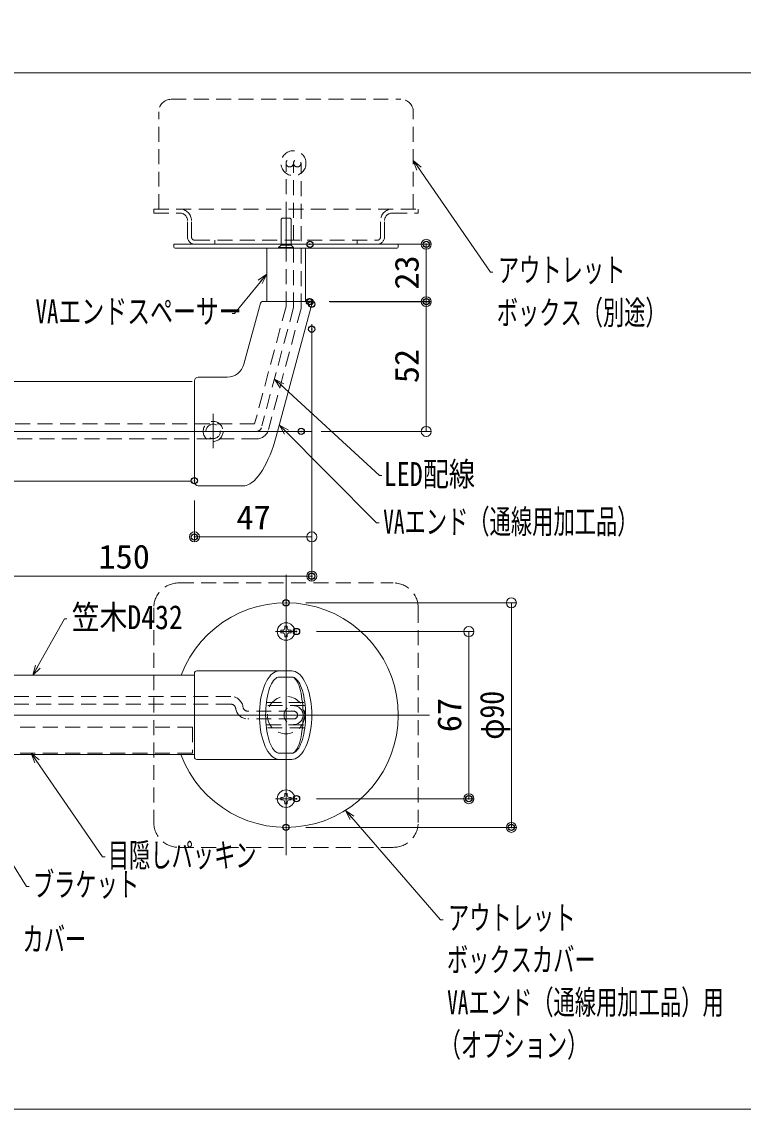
# Model space of a CAD drawing. Units: millimetres, scale not verified. Extents: x -1002 to 998, y -692 to 692.
# Drawn here: x 339.9 to 629.1, y -692.5 to -256.6 of the extents above; entities that cross this region are included whole.
import ezdxf
from ezdxf.enums import TextEntityAlignment as Align

# ---------------------------------------------------------------- set-up
doc = ezdxf.new("R2010")
doc.units = ezdxf.units.MM
doc.header["$LTSCALE"] = 5
doc.header["$PDMODE"] = 32
doc.header["$PDSIZE"] = 2.5
doc.linetypes.add('CHAIN2', pattern=[12, 9, -1, 1, -1])
doc.linetypes.add('DASHED1', pattern=[1.8, 1.2, -0.6])
for name, color, linetype, lineweight in [('0-0_zumenwaku', 6, 'Continuous', 9), ('0-2_center', 5, 'Continuous', 9), ('0-3_1', 3, 'Continuous', 9), ('0-4_sunpou', 1, 'Continuous', 9), ('0-5_0', 7, 'Continuous', 9), ('0-7_02壁', 1, 'Continuous', 9), ('0-9_CSLAYER1', 3, 'Continuous', 9), ('0-A_GRE_SSD', 134, 'DASHED1', 9), ('0-B_05製品投影', 4, 'Continuous', 9), ('0-C_6', 5, 'DASHED1', 9), ('0-D_CYA_M', 4, 'Continuous', 9), ('0-E_ナベ小ネジ', 7, 'Continuous', 9), ('1-0_BLU_SSD', 134, 'DASHED1', 9), ('1-2_RED_SSD', 7, 'DASHED1', 9), ('1-8_4', 6, 'DASHED1', 9), ('2-1_08文字', 2, 'Continuous', 9)]:
    doc.layers.add(name, color=color, linetype=linetype, lineweight=lineweight)
doc.layers.add('0-6_DEFPOINTS', color=7, linetype='Continuous')
doc.styles.add('ＭＳ ゴシック', font='')
doc.styles.get('ＭＳ ゴシック').set_extended_font_data('MS Gothic')

# ---------------------------------------------------------------- blocks, each defined once
blk = doc.blocks.new('_ORIGIN')
at = {"layer": '0-5_0', "color": 1}
blk.add_line((0, 0), (-5, 0), dxfattribs=at)
blk.add_circle((0, 0), 2.5, dxfattribs=at)
blk = doc.blocks.new('首下ｻﾗ特小ﾈｼﾞL12用')
at = {"layer": '0-5_0'}
for p, q in [((22.51, 0), (-64.08, 0)), ((-51.5, 10), (-53.5, 8)), ((-53.5, 8), (-53.5, -8)), ((0, 10), (-51.5, 10)), ((0, 10), (0, -10)), ((-53.5, -8), (-51.5, -10)), ((0, -10), (-51.5, -10))]:
    blk.add_line(p, q, dxfattribs=at)
blk = doc.blocks.new('頭部ｻﾗ特')
at = {"layer": '0-5_0'}
for p, q in [((0, 10), (5, 15)), ((0, 10), (0, -10)), ((5, 15), (5, -15)), ((6.5, 15), (5, 15)), ((6.5, 15), (6.5, -15)), ((0, -10), (5, -15)), ((6.5, -15), (5, -15))]:
    blk.add_line(p, q, dxfattribs=at)
blk = doc.blocks.new('Kｻﾗ特M4X12小ﾈｼﾞ')
at = {"layer": '0-5_0'}
for name in ['首下ｻﾗ特小ﾈｼﾞL12用', '頭部ｻﾗ特']:
    blk.add_blockref(name, (-6.5, 0), dxfattribs=at)
blk = doc.blocks.new('_Open30')
at = {"layer": '0-4_sunpou', "color": 7}
blk.add_line((0, 0), (-5, 0), dxfattribs=at)
blk.add_lwpolyline([(-5, 1.34), (0, 0), (-5, -1.34)], dxfattribs=at)

msp = doc.modelspace()

# ---------------------------------------------------------------- linework, layer by layer
at = {"layer": '0-0_zumenwaku'}
msp.add_line((-1001.258, -277.135), (642.742, -277.135), dxfattribs=at)
msp.add_lwpolyline([(-1002.258, -692.5), (997.742, -692.5), (997.742, 692.5), (-1002.258, 692.5)], close=True, dxfattribs=at)
at = {"layer": '0-2_center'}
for p, q in [((416.579, -427.49), (416.579, -413.819)), ((-408.893, -420.82), (456.144, -420.82)), ((445.798, -478.365), (445.798, -590.702)), ((-408.893, -534.533), (503.374, -534.533))]:
    msp.add_line(p, q, dxfattribs=at)
at = {"layer": '0-3_1'}
for p, q in [((136.172, -400.82), (408.133, -400.82)), ((136.172, -440.82), (408.133, -440.82)), ((409.079, -518.533), (135.172, -518.533)), ((135.172, -550.337), (409.079, -550.337))]:
    msp.add_line(p, q, dxfattribs=at)
at = {"layer": '0-4_sunpou'}
for p, q in [((463.37, -345.82), (504, -345.82)), ((502, -364.821), (502, -349.82)), ((463.102, -368.82), (504, -368.82)), ((463.37, -368.821), (504, -368.821)), ((502, -416.82), (502, -372.82)), ((456.122, -377.827), (456.122, -480.828)), ((456.122, -387.827), (456.122, -465.11)), ((459.885, -420.82), (504, -420.82)), ((409.079, -448.57), (409.079, -465.11)), ((452.122, -463.11), (413.079, -463.11)), ((310.144, -478.828), (452.122, -478.828))]:
    msp.add_line(p, q, dxfattribs=at)
at = {"layer": '0-5_0', "linetype": 'DASHED1'}
for radius in [4, 2.9]:
    msp.add_circle((416.579, -420.82), radius, dxfattribs=at)
at = {"layer": '0-6_DEFPOINTS'}
for p in [(455.37, -345.82), (502, -345.82), (455.102, -368.82), (455.37, -368.821), (456.122, -369.827), (502, -368.82), (456.122, -379.827), (451.885, -420.82), (409.079, -440.57), (409.079, -463.11), (456.122, -478.828), (445.798, -489.533), (449.998, -501.033), (449.998, -568.033), (519.081, -568.033), (445.798, -579.533), (536.124, -579.533)]:
    msp.add_point(p, dxfattribs=at)
at = {"layer": '0-7_02壁'}
for p, q in [((453.798, -489.533), (538.124, -489.533)), ((536.124, -493.533), (536.124, -575.533)), ((457.998, -501.033), (521.081, -501.033)), ((519.081, -505.033), (519.081, -564.033)), ((457.998, -568.033), (521.081, -568.033)), ((453.798, -579.533), (538.124, -579.533))]:
    msp.add_line(p, q, dxfattribs=at)
at = {"layer": '0-9_CSLAYER1'}
for p, q in [((428.944, -393.881), (435.501, -369.412)), ((436.273, -368.82), (455.322, -368.82)), ((456.095, -369.827), (441.877, -422.891)), ((409.079, -441.07), (409.079, -400.57)), ((410.579, -399.07), (422.183, -399.07)), ((429.283, -442.57), (410.579, -442.57)), ((409.079, -551.283), (409.079, -517.783)), ((410.079, -516.783), (445.622, -516.783)), ((443.122, -516.783), (448.122, -516.783)), ((445.622, -552.283), (410.079, -552.283)), ((448.122, -552.283), (443.122, -552.283))]:
    msp.add_line(p, q, dxfattribs=at)
for points in [[(441.877, -422.889), (441.342, -424.769), (440.752, -426.618), (440.112, -428.424), (439.426, -430.171), (438.701, -431.848), (437.94, -433.44), (437.151, -434.937), (436.339, -436.325), (435.511, -437.596), (434.672, -438.74), (433.829, -439.746), (432.988, -440.609), (432.156, -441.321), (431.34, -441.878), (430.545, -442.273), (429.777, -442.506), (429.043, -442.574), (428.936, -442.57)], [(448.122, -552.283), (448.819, -552.216), (449.511, -552.014), (450.193, -551.679), (450.858, -551.213), (451.503, -550.62), (452.122, -549.905), (452.711, -549.073), (453.264, -548.131), (453.779, -547.085), (454.251, -545.943), (454.675, -544.714), (455.05, -543.408), (455.373, -542.035), (455.64, -540.604), (455.85, -539.127), (456.001, -537.616), (456.092, -536.08), (456.122, -534.533), (456.092, -532.986), (456.001, -531.451), (455.85, -529.939), (455.64, -528.463), (455.373, -527.032), (455.05, -525.658), (454.675, -524.352), (454.251, -523.124), (453.779, -521.982), (453.264, -520.936), (452.711, -519.993), (452.122, -519.161), (451.503, -518.446), (450.858, -517.854), (450.193, -517.388), (449.511, -517.053), (448.819, -516.851), (448.122, -516.783)]]:
    msp.add_lwpolyline(points, dxfattribs=at)
for centre, radius, start, end in [((436.273, -369.62), 0.8, 90, 165), ((455.322, -369.62), 0.8, 345, 90), ((422.183, -392.07), 7, 270, 345), ((410.579, -400.57), 1.5, 90, 180), ((410.579, -441.07), 1.5, 180, 270), ((410.079, -517.783), 1, 90, 180), ((410.079, -551.283), 1, 180, 270)]:
    msp.add_arc(centre, radius, start, end, dxfattribs=at)
at = {"layer": '0-A_GRE_SSD'}
for p, q in [((445.822, -370.77), (445.822, -313.32)), ((448.822, -371.165), (448.822, -313.32)), ((451.822, -371.56), (451.822, -313.32)), ((445.822, -370.77), (433.215, -417.82)), ((448.822, -371.165), (436.113, -418.596)), ((451.822, -371.56), (438.812, -420.114)), ((433.215, -417.82), (142.655, -417.82)), ((433.983, -420.82), (144.426, -420.82)), ((433.983, -423.82), (146.414, -423.82)), ((318.644, -527.033), (423.63, -527.033)), ((318.644, -530.133), (423.642, -530.133)), ((448.896, -532.983), (430.517, -532.983)), ((448.896, -536.083), (430.53, -536.083))]:
    msp.add_line(p, q, dxfattribs=at)
for centre, radius, start, end in [((433.983, -418.82), 2, 270, 345), ((433.983, -418.82), 5, 270, 345), ((423.63, -532.033), 5, 5.15855, 90), ((423.642, -532.133), 2, 359.86524, 90), ((430.517, -530.983), 2, 197.4708, 270), ((430.53, -531.083), 5, 192.17749, 270), ((448.896, -534.533), 1.55, 270, 90)]:
    msp.add_arc(centre, radius, start, end, dxfattribs=at)
at = {"layer": '0-B_05製品投影'}
for p, q in [((490.798, -345.82), (400.798, -345.82)), ((400.798, -346.92), (400.798, -345.82)), ((490.298, -347.42), (401.298, -347.42)), ((453.59, -347.42), (438.115, -347.42)), ((438.115, -347.42), (438.115, -368.82)), ((453.59, -347.42), (453.59, -368.82)), ((490.798, -346.92), (490.798, -345.82))]:
    msp.add_line(p, q, dxfattribs=at)
for centre, start, end in [((401.298, -346.92), 180, 270), ((490.298, -346.92), 270, 0)]:
    msp.add_arc(centre, 0.5, start, end, dxfattribs=at)
at = {"layer": '0-C_6'}
for p, q in [((448.122, -519.283), (443.122, -519.283)), ((453.439, -530.631), (437.805, -530.631)), ((437.939, -529.433), (453.305, -529.433)), ((437.805, -538.433), (453.439, -538.433)), ((453.305, -539.633), (437.939, -539.633)), ((443.122, -549.783), (448.122, -549.783))]:
    msp.add_line(p, q, dxfattribs=at)
for points in [[(443.122, -516.783), (442.425, -516.851), (441.733, -517.053), (441.052, -517.388), (440.386, -517.854), (439.741, -518.446), (439.122, -519.161), (438.534, -519.993), (437.98, -520.936), (437.465, -521.982), (436.994, -523.124), (436.569, -524.352), (436.194, -525.658), (435.872, -527.032), (435.605, -528.463), (435.395, -529.939), (435.244, -531.451), (435.153, -532.986), (435.122, -534.533), (435.153, -536.08), (435.244, -537.616), (435.395, -539.127), (435.605, -540.604), (435.872, -542.035), (436.194, -543.408), (436.569, -544.714), (436.994, -545.943), (437.465, -547.085), (437.98, -548.131), (438.534, -549.073), (439.122, -549.905), (439.741, -550.62), (440.386, -551.213), (441.052, -551.679), (441.733, -552.014), (442.425, -552.216), (443.122, -552.283)], [(443.122, -519.283), (442.643, -519.341), (442.167, -519.515), (441.699, -519.803), (441.241, -520.203), (440.798, -520.712), (440.372, -521.327), (439.967, -522.041), (439.587, -522.851), (439.233, -523.75), (438.909, -524.731), (438.617, -525.786), (438.359, -526.908), (438.137, -528.088), (437.954, -529.318), (437.81, -530.586), (437.706, -531.885), (437.643, -533.204), (437.622, -534.533), (437.643, -535.863), (437.706, -537.182), (437.81, -538.48), (437.954, -539.749), (438.137, -540.978), (438.359, -542.158), (438.617, -543.28), (438.909, -544.336), (439.233, -545.317), (439.587, -546.216), (439.967, -547.025), (440.372, -547.74), (440.798, -548.355), (441.241, -548.864), (441.699, -549.264), (442.167, -549.552), (442.643, -549.725), (443.122, -549.783)], [(448.122, -549.783), (448.602, -549.725), (449.077, -549.552), (449.546, -549.264), (450.003, -548.864), (450.447, -548.355), (450.872, -547.74), (451.277, -547.025), (451.657, -546.216), (452.011, -545.317), (452.335, -544.336), (452.627, -543.28), (452.885, -542.158), (453.107, -540.978), (453.29, -539.749), (453.435, -538.48), (453.539, -537.182), (453.601, -535.863), (453.622, -534.533), (453.601, -533.204), (453.539, -531.885), (453.435, -530.586), (453.29, -529.318), (453.107, -528.088), (452.885, -526.908), (452.627, -525.786), (452.335, -524.731), (452.011, -523.75), (451.657, -522.851), (451.277, -522.041), (450.872, -521.327), (450.447, -520.712), (450.003, -520.203), (449.546, -519.803), (449.077, -519.515), (448.602, -519.341), (448.122, -519.283)], [(448.122, -549.783), (448.514, -549.725), (448.904, -549.552), (449.287, -549.264), (449.661, -548.864), (450.024, -548.355), (450.372, -547.74), (450.703, -547.025), (451.015, -546.216), (451.304, -545.317), (451.569, -544.336), (451.808, -543.28), (452.019, -542.158), (452.201, -540.978), (452.351, -539.749), (452.469, -538.48), (452.554, -537.182), (452.605, -535.863), (452.622, -534.533), (452.605, -533.204), (452.554, -531.885), (452.469, -530.586), (452.351, -529.318), (452.201, -528.088), (452.019, -526.908), (451.808, -525.786), (451.569, -524.731), (451.304, -523.75), (451.015, -522.851), (450.703, -522.041), (450.372, -521.327), (450.024, -520.712), (449.661, -520.203), (449.287, -519.803), (448.904, -519.515), (448.514, -519.341), (448.122, -519.283)]]:
    msp.add_lwpolyline(points, dxfattribs=at)
msp.add_circle((448.822, -534.533), 3.8, dxfattribs=at)
at = {"layer": '0-D_CYA_M'}
msp.add_arc((445.798, -534.533), 45, 200.55992, 159.1725, dxfattribs=at)
at = {"layer": '0-E_ナベ小ネジ', "linetype": 'CHAIN2'}
for p, q in [((445.798, -505.233), (445.798, -496.833)), ((449.998, -501.033), (441.598, -501.033)), ((445.798, -572.233), (445.798, -563.833)), ((449.998, -568.033), (441.598, -568.033))]:
    msp.add_line(p, q, dxfattribs=at)
at = {"layer": '0-E_ナベ小ネジ'}
for p, q in [((443.698, -500.533), (443.698, -501.533)), ((444.423, -500.533), (443.698, -500.533)), ((445.298, -498.933), (445.298, -499.658)), ((446.298, -498.933), (445.298, -498.933)), ((446.298, -499.658), (446.298, -498.933)), ((447.898, -500.533), (447.173, -500.533)), ((447.898, -501.533), (447.898, -500.533)), ((443.698, -501.533), (444.423, -501.533)), ((445.298, -502.408), (445.298, -503.133)), ((445.298, -503.133), (446.298, -503.133)), ((446.298, -503.133), (446.298, -502.408)), ((447.173, -501.533), (447.898, -501.533)), ((445.298, -565.933), (445.298, -566.658)), ((446.298, -565.933), (445.298, -565.933)), ((446.298, -566.658), (446.298, -565.933)), ((443.698, -567.533), (443.698, -568.533)), ((444.423, -567.533), (443.698, -567.533)), ((443.698, -568.533), (444.423, -568.533)), ((445.298, -569.408), (445.298, -570.133)), ((445.298, -570.133), (446.298, -570.133)), ((446.298, -570.133), (446.298, -569.408)), ((447.898, -567.533), (447.173, -567.533)), ((447.173, -568.533), (447.898, -568.533)), ((447.898, -568.533), (447.898, -567.533))]:
    msp.add_line(p, q, dxfattribs=at)
for centre in [(445.798, -501.033), (445.798, -568.033)]:
    msp.add_circle(centre, 3.5, dxfattribs=at)
for centre, start, end in [((444.423, -499.658), 270, 0), ((447.173, -499.658), 180, 270), ((444.423, -502.408), 0, 90), ((447.173, -502.408), 90, 180), ((444.423, -566.658), 270, 0), ((444.423, -569.408), 0, 90), ((447.173, -566.658), 180, 270), ((447.173, -569.408), 90, 180)]:
    msp.add_arc(centre, 0.875, start, end, dxfattribs=at)
at = {"layer": '1-0_BLU_SSD'}
for p, q in [((399.798, -287.72), (491.798, -287.72)), ((394.798, -331.72), (394.798, -292.72)), ((496.798, -331.72), (496.798, -292.72)), ((392.798, -333.32), (403.298, -333.32)), ((488.298, -333.32), (498.798, -333.32)), ((498.798, -333.32), (498.798, -331.72)), ((406.298, -342.82), (406.298, -336.32)), ((407.898, -342.82), (407.898, -336.32)), ((483.698, -342.82), (483.698, -336.32)), ((485.298, -342.82), (485.298, -336.32)), ((409.298, -344.22), (482.298, -344.22)), ((417.298, -344.22), (417.298, -345.82)), ((474.298, -344.22), (474.298, -345.82)), ((409.298, -345.82), (482.298, -345.82)), ((402.798, -481.533), (488.798, -481.533)), ((392.798, -491.533), (392.798, -577.533)), ((498.798, -491.533), (498.798, -577.533)), ((402.798, -587.533), (488.798, -587.533))]:
    msp.add_line(p, q, dxfattribs=at)
msp.add_lwpolyline([(392.798, -333.32), (392.798, -331.72), (498.798, -331.72)], dxfattribs=at)
for centre, radius in [((448.798, -313.32), 5), ((447.298, -313.32), 1.5), ((450.298, -313.32), 1.5), ((445.798, -534.533), 7.5)]:
    msp.add_circle(centre, radius, dxfattribs=at)
for centre, radius, start, end in [((399.798, -292.72), 5, 90, 180), ((491.798, -292.72), 5, 0, 90), ((403.298, -336.32), 4.6, 0, 90), ((403.298, -336.32), 3, 0, 90), ((488.298, -336.32), 4.6, 90, 180), ((488.298, -336.32), 3, 90, 180), ((409.298, -342.82), 3, 180, 270), ((409.298, -342.82), 1.4, 180, 270.00799), ((482.298, -342.82), 3, 270, 0), ((482.298, -342.82), 1.4, 269.99201, 0), ((402.798, -491.533), 10, 90, 180), ((488.798, -491.533), 10, 0, 90), ((402.798, -577.533), 10, 180, 270), ((488.798, -577.533), 10, 270, 0)]:
    msp.add_arc(centre, radius, start, end, dxfattribs=at)
at = {"layer": '1-2_RED_SSD'}
for p, q in [((408.281, -539.394), (319.921, -539.394)), ((408.281, -539.394), (408.281, -549.81)), ((408.281, -549.81), (319.921, -549.81))]:
    msp.add_line(p, q, dxfattribs=at)
at = {"layer": '2-1_08文字', "color": 1}
for points in [[(528.723, -356.955), (527.723, -356.955), (497.379, -313.034)], [(424.203, -373.559), (425.203, -373.559), (437.452, -358.603)], [(484.258, -438.54), (483.258, -438.54), (441.968, -400.494)], [(483.101, -457.406), (482.101, -457.406), (443.833, -419.037)], [(357.932, -495.91), (356.932, -495.91), (344.772, -517.678)], [(373.282, -591.338), (372.282, -591.338), (344.214, -550.624)], [(342.773, -603.234), (341.773, -603.234), (319.19, -567.079)], [(508.734, -616.53), (507.734, -616.53), (470.243, -573.484)]]:
    msp.add_lwpolyline(points, dxfattribs=at)

# ---------------------------------------------------------------- block references
at = {"layer": '0-4_sunpou', "xscale": 0.8, "yscale": 0.8}
for p, rotation in [((502, -345.82), 90), ((502, -368.821), 270), ((502, -368.82), 90), ((502, -420.82), 270), ((409.079, -463.11), 180)]:
    msp.add_blockref('_ORIGIN', p, dxfattribs=dict(at, rotation=rotation))
for p in [(456.122, -463.11), (456.122, -478.828)]:
    msp.add_blockref('_ORIGIN', p, dxfattribs=at)
at = {"layer": '0-7_02壁', "xscale": 0.8, "yscale": 0.8}
for p, rotation in [((536.124, -489.533), 90), ((519.081, -501.033), 90), ((519.081, -568.033), 270), ((536.124, -579.533), 270)]:
    msp.add_blockref('_ORIGIN', p, dxfattribs=dict(at, rotation=rotation))
at = {"layer": '1-8_4', "xscale": 0.2, "yscale": 0.2, "rotation": 270}
msp.add_blockref('Kｻﾗ特M4X12小ﾈｼﾞ', (445.798, -347.42), dxfattribs=at)
at = {"layer": '2-1_08文字', "xscale": 0.8, "yscale": 0.8}
for p, rotation in [((496.798, -312.22), 125.51357), ((438.115, -357.854), 48.46432), ((441.224, -399.825), 138.02374), ((443.118, -418.338), 135.66252), ((344.254, -518.533), 238.84207), ((343.633, -549.81), 125.52562), ((469.576, -572.738), 131.80264)]:
    msp.add_blockref('_Open30', p, dxfattribs=dict(at, rotation=rotation))

# ---------------------------------------------------------------- texts
at = {"layer": '0-4_sunpou', "color": 2, "style": 'ＭＳ ゴシック', "width": 1.05}
for s, p in [('23', (501.851, -363.987)), ('52', (501.851, -401.486))]:
    msp.add_text(s, height=9.604, rotation=90, dxfattribs=at).set_placement(p, align=Align.BOTTOM_LEFT)
for s, p in [('47', (425.934, -462.96)), ('150', (370.633, -478.679))]:
    msp.add_text(s, height=9.604, dxfattribs=at).set_placement(p, align=Align.BOTTOM_LEFT)
at = {"layer": '0-7_02壁', "color": 2, "style": 'ＭＳ ゴシック'}
for s, width, p in [('φ90', 0.85, (535.975, -544.367)), ('67', 1.05, (518.931, -541.367))]:
    msp.add_text(s, height=9.604, rotation=90, dxfattribs=dict(at, width=width)).set_placement(p, align=Align.BOTTOM_LEFT)
at = {"layer": '2-1_08文字', "style": 'ＭＳ ゴシック'}
for s, height, width, p in [('アウトレット', 9.604, 0.65, (530.723, -363.805)), ('VAエンドスペーサー', 9.621, 0.7, (345.394, -380.41)), ('ボックス（別途）', 9.604, 0.65, (530.268, -380.872)), ('LED配線', 9.604, 0.8, (484.924, -445.603)), ('VAエンド（通線用加工品）', 9.621, 0.65, (484.767, -464.656)), ('笠木D432', 9.604, 0.85, (359.932, -502.961)), ('目隠しパッキン', 9.604, 0.65, (374.379, -598.349)), ('ブラケット', 9.604, 0.65, (344.329, -610.084)), ('アウトレット', 9.604, 0.65, (510.734, -623.38)), ('カバー', 9.604, 0.65, (340.156, -631.998)), ('ボックスカバー', 9.604, 0.65, (510.279, -640.23)), ('VAエンド（通線用加工品）用', 9.621, 0.65, (510.401, -657.297)), ('（オプション）', 9.604, 0.65, (507.374, -674.364))]:
    msp.add_text(s, height=height, dxfattribs=dict(at, width=width)).set_placement(p, align=Align.BOTTOM_LEFT)

doc.saveas('drawing.dxf')
